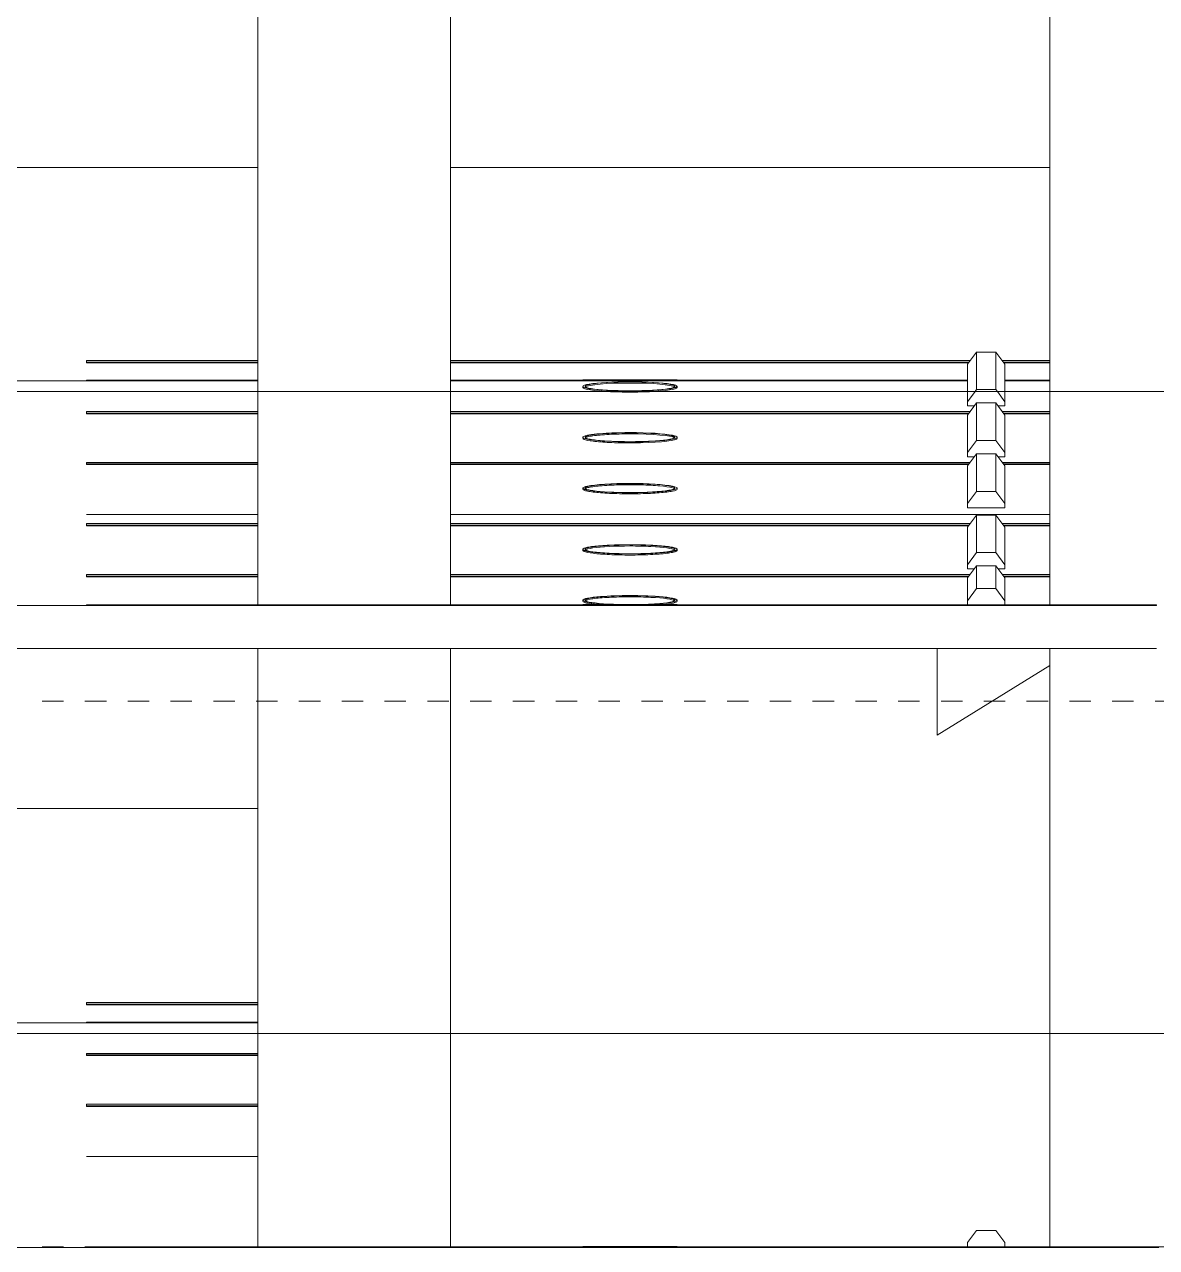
# Model space of a CAD drawing. Header units: metres. Extents: x -144 to 1000, y -717 to 29.
# Drawn here: x 168.99 to 174.28, y -656.02 to -650.3 of the extents above; entities that cross this region are included whole.
import ezdxf

# ---------------------------------------------------------------- set-up
doc = ezdxf.new("R2010")
doc.units = ezdxf.units.M
doc.linetypes.add('Punto 1 mm', pattern=[0.075, 0, -0.075])
doc.layers.get('0').update_dxf_attribs({"color": 1})
for name, color, linetype, lineweight in [('A-FLOR', 2, 'Continuous', 9), ('A-FLOR-LEVL', 51, 'Continuous', 9), ('A-WALL', 4, 'Continuous', 9), ('C-PRKG', 2, 'Continuous', 9), ('S-COLS', 7, 'Continuous', 9)]:
    doc.layers.add(name, color=color, linetype=linetype, lineweight=lineweight)

# ---------------------------------------------------------------- blocks, each defined once
blk = doc.blocks.new('GBGB')
at = {"layer": 'A-FLOR', "color": 251, "true_color": 0x666666}
for p, q in [((163.2839, -651.9695), (170.0839, -651.9695)), ((170.984, -651.9695), (173.3993, -651.9695)), ((173.5747, -651.9695), (173.7839, -651.9695)), ((163.2839, -654.9695), (170.0839, -654.9695))]:
    blk.add_line(p, q, dxfattribs=at)
at = {"layer": 'A-FLOR', "color": 253, "true_color": 0xa3a3a3}
for p, q in [((163.2829, -653.0195), (174.2829, -653.0195)), ((174.2829, -653.2195), (163.2829, -653.2195)), ((163.2829, -656.0195), (174.294, -656.0195))]:
    blk.add_line(p, q, dxfattribs=at)
at = {"layer": 'A-FLOR-LEVL', "color": 251, "linetype": 'Punto 1 mm', "true_color": 0x6c6c6c}
for p, q in [((169.076, -653.4663), (181.9136, -653.4663)), ((169.076, -656.0163), (181.9136, -656.0163))]:
    blk.add_line(p, q, dxfattribs=at)
at = {"layer": 'A-WALL'}
blk.add_line((170.0839, -650.9714), (163.2839, -650.9714), dxfattribs=at)
at = {"layer": 'A-WALL', "color": 251, "true_color": 0x666666}
for p, q in [((173.7839, -650.9714), (170.984, -650.9714)), ((174.5453, -652.0195), (163.2109, -652.0195)), ((173.2579, -653.6249), (173.2579, -653.2195)), ((173.784, -653.2987), (173.2579, -653.6249)), ((170.0839, -653.967), (163.3005, -653.967))]:
    blk.add_line(p, q, dxfattribs=at)
at = {"layer": 'A-WALL', "color": 253, "true_color": 0xa3a3a3}
blk.add_line((163.2109, -655.0195), (174.3453, -655.0195), dxfattribs=at)
at = {"layer": 'C-PRKG', "color": 251, "true_color": 0x666666}
for p, q in [((173.3993, -651.8911), (173.442, -651.8347)), ((173.442, -651.8347), (173.532, -651.8347)), ((173.442, -652.0101), (173.442, -651.8347)), ((173.532, -651.8347), (173.5747, -651.8911)), ((173.532, -652.0101), (173.532, -651.8347)), ((169.2829, -651.8819), (169.2829, -651.8745)), ((169.2829, -651.8745), (170.0839, -651.8745)), ((169.2829, -651.885), (169.2829, -651.8819)), ((169.2829, -651.8819), (170.0839, -651.8819)), ((170.0839, -651.885), (169.2829, -651.885)), ((170.984, -651.8745), (173.4118, -651.8745)), ((170.984, -651.8819), (173.4063, -651.8819)), ((173.4039, -651.885), (170.984, -651.885)), ((173.3993, -652.0195), (173.3993, -651.8911)), ((173.5622, -651.8745), (173.7839, -651.8745)), ((173.5677, -651.8819), (173.7839, -651.8819)), ((173.7839, -651.885), (173.5701, -651.885)), ((173.5747, -651.8911), (173.5747, -652.0195)), ((169.2829, -651.9695), (169.2829, -651.9664)), ((169.2829, -651.9664), (170.0839, -651.9664)), ((170.984, -651.9664), (171.6026, -651.9664)), ((171.6026, -651.9645), (171.6026, -651.9695)), ((171.8226, -651.9645), (171.6026, -651.9645)), ((172.0426, -651.9645), (171.8226, -651.9645)), ((172.0426, -651.9695), (172.0426, -651.9645)), ((172.0426, -651.9664), (173.3993, -651.9664)), ((173.5747, -651.9664), (173.7839, -651.9664)), ((171.6026, -651.9948), (171.6026, -651.9998)), ((172.0426, -651.9998), (172.0426, -651.9948)), ((173.442, -652.0101), (173.4349, -652.0195)), ((173.532, -652.0101), (173.442, -652.0101)), ((173.5391, -652.0195), (173.532, -652.0101)), ((169.2829, -654.8819), (169.2829, -654.8745)), ((169.2829, -654.8745), (170.0839, -654.8745)), ((169.2829, -654.885), (169.2829, -654.8819)), ((169.2829, -654.8819), (170.0839, -654.8819)), ((170.0839, -654.885), (169.2829, -654.885)), ((169.2829, -654.9695), (169.2829, -654.9664)), ((169.2829, -654.9664), (170.0839, -654.9664))]:
    blk.add_line(p, q, dxfattribs=at)
at = {"layer": 'C-PRKG', "color": 253, "true_color": 0xa3a3a3}
for p, q in [((173.4349, -652.0195), (173.3993, -652.0665)), ((173.3993, -652.0665), (173.3993, -652.0195)), ((173.5747, -652.0665), (173.5391, -652.0195)), ((173.5747, -652.0195), (173.5747, -652.0665)), ((173.3993, -652.0665), (173.3993, -652.0864)), ((173.3993, -652.1288), (173.442, -652.0724)), ((173.3993, -652.0864), (173.4314, -652.0864)), ((173.442, -652.0724), (173.532, -652.0724)), ((173.442, -652.2479), (173.442, -652.0724)), ((173.532, -652.0724), (173.5747, -652.1288)), ((173.532, -652.2479), (173.532, -652.0724)), ((173.5426, -652.0864), (173.5747, -652.0864)), ((173.5747, -652.0864), (173.5747, -652.0665)), ((169.2829, -652.1196), (169.2829, -652.1123)), ((169.2829, -652.1123), (170.0839, -652.1123)), ((169.2829, -652.1227), (169.2829, -652.1196)), ((169.2829, -652.1196), (170.0839, -652.1196)), ((170.0839, -652.1227), (169.2829, -652.1227)), ((170.984, -652.1123), (173.4118, -652.1123)), ((170.984, -652.1196), (173.4063, -652.1196)), ((173.4039, -652.1227), (170.984, -652.1227)), ((173.3993, -652.3042), (173.3993, -652.1288)), ((173.5622, -652.1123), (173.7839, -652.1123)), ((173.5677, -652.1196), (173.7839, -652.1196)), ((173.7839, -652.1227), (173.5701, -652.1227)), ((173.5747, -652.1288), (173.5747, -652.3042)), ((171.6026, -652.2326), (171.6026, -652.2376)), ((172.0426, -652.2376), (172.0426, -652.2326)), ((173.442, -652.2479), (173.3993, -652.3042)), ((173.532, -652.2479), (173.442, -652.2479)), ((173.5747, -652.3042), (173.532, -652.2479)), ((173.3993, -652.3042), (173.3993, -652.3241)), ((173.3993, -652.3665), (173.442, -652.3101)), ((173.3993, -652.3241), (173.4314, -652.3241)), ((173.442, -652.3101), (173.532, -652.3101)), ((173.442, -652.4856), (173.442, -652.3101)), ((173.532, -652.3101), (173.5747, -652.3665)), ((173.532, -652.4856), (173.532, -652.3101)), ((173.5426, -652.3241), (173.5747, -652.3241)), ((173.5747, -652.3241), (173.5747, -652.3042)), ((169.2829, -652.3573), (169.2829, -652.35)), ((169.2829, -652.35), (170.0839, -652.35)), ((169.2829, -652.3605), (169.2829, -652.3573)), ((169.2829, -652.3573), (170.0839, -652.3573)), ((170.0839, -652.3605), (169.2829, -652.3605)), ((170.984, -652.35), (173.4118, -652.35)), ((170.984, -652.3573), (173.4063, -652.3573)), ((173.4039, -652.3605), (170.984, -652.3605)), ((173.3993, -652.542), (173.3993, -652.3665)), ((173.5622, -652.35), (173.7839, -652.35)), ((173.5677, -652.3573), (173.7839, -652.3573)), ((173.7839, -652.3605), (173.5701, -652.3605)), ((173.5747, -652.3665), (173.5747, -652.542)), ((171.6026, -652.4703), (171.6026, -652.4753)), ((172.0426, -652.4753), (172.0426, -652.4703)), ((173.442, -652.4856), (173.3993, -652.542)), ((173.532, -652.4856), (173.442, -652.4856)), ((173.5747, -652.542), (173.532, -652.4856)), ((173.3993, -652.542), (173.3993, -652.5619)), ((173.5747, -652.5619), (173.5747, -652.542)), ((170.0839, -652.5936), (169.2829, -652.5936)), ((173.7839, -652.5936), (170.984, -652.5936)), ((173.3993, -652.5619), (173.5747, -652.5619)), ((173.3993, -652.6526), (173.442, -652.5962)), ((173.442, -652.5962), (173.532, -652.5962)), ((173.442, -652.7717), (173.442, -652.5962)), ((173.532, -652.5962), (173.5747, -652.6526)), ((173.532, -652.7717), (173.532, -652.5962)), ((169.2829, -652.6434), (169.2829, -652.6361)), ((169.2829, -652.6361), (170.0839, -652.6361)), ((169.2829, -652.6466), (169.2829, -652.6434)), ((169.2829, -652.6434), (170.084, -652.6434)), ((170.084, -652.6466), (169.2829, -652.6466)), ((170.984, -652.6361), (173.4118, -652.6361)), ((170.984, -652.6434), (173.4063, -652.6434)), ((173.4039, -652.6466), (170.984, -652.6466)), ((173.3993, -652.8281), (173.3993, -652.6526)), ((173.5622, -652.6361), (173.7839, -652.6361)), ((173.5677, -652.6434), (173.784, -652.6434)), ((173.784, -652.6466), (173.5701, -652.6466)), ((173.5747, -652.6526), (173.5747, -652.8281)), ((171.6026, -652.7564), (171.6026, -652.7614)), ((172.0426, -652.7614), (172.0426, -652.7564)), ((173.442, -652.7717), (173.3993, -652.8281)), ((173.532, -652.7717), (173.442, -652.7717)), ((173.5747, -652.8281), (173.532, -652.7717)), ((173.3993, -652.8281), (173.3993, -652.848)), ((173.3993, -652.8903), (173.442, -652.834)), ((173.442, -652.834), (173.532, -652.834)), ((173.442, -652.9397), (173.442, -652.834)), ((173.532, -652.834), (173.5747, -652.8903)), ((173.532, -652.9397), (173.532, -652.834)), ((173.5747, -652.848), (173.5747, -652.8281)), ((169.2829, -652.8811), (169.2829, -652.8738)), ((169.2829, -652.8738), (170.084, -652.8738)), ((169.2829, -652.8843), (169.2829, -652.8811)), ((169.2829, -652.8811), (170.084, -652.8811)), ((170.084, -652.8843), (169.2829, -652.8843)), ((170.984, -652.8738), (173.4118, -652.8738)), ((170.984, -652.8811), (173.4063, -652.8811)), ((173.4039, -652.8843), (170.984, -652.8843)), ((173.3993, -652.848), (173.4314, -652.848)), ((173.3993, -652.9962), (173.3993, -652.8903)), ((173.5426, -652.848), (173.5747, -652.848)), ((173.5622, -652.8738), (173.784, -652.8738)), ((173.5677, -652.8811), (173.784, -652.8811)), ((173.784, -652.8843), (173.5701, -652.8843)), ((173.5747, -652.8903), (173.5747, -652.9962)), ((173.442, -652.9397), (173.3993, -652.9964)), ((173.532, -652.9397), (173.442, -652.9397)), ((173.5747, -652.9964), (173.532, -652.9397)), ((171.6026, -652.9941), (171.6026, -652.9991)), ((171.6026, -653.0145), (171.6026, -653.0195)), ((171.6081, -653.0145), (171.6026, -653.0145)), ((171.6506, -653.0145), (171.6081, -653.0145)), ((171.6854, -653.0145), (171.6506, -653.0145)), ((171.7736, -653.0145), (171.6854, -653.0145)), ((171.8226, -653.0145), (171.7736, -653.0145)), ((172.0426, -653.0145), (171.8226, -653.0145)), ((172.0426, -652.9991), (172.0426, -652.9941)), ((172.0426, -653.0195), (172.0426, -653.0145)), ((173.3993, -652.9964), (173.3993, -653.0164)), ((173.5747, -653.0164), (173.5747, -652.9964)), ((169.2829, -653.0195), (169.2829, -653.0164)), ((169.2829, -653.0164), (171.6026, -653.0164)), ((172.0426, -653.0164), (173.3993, -653.0164)), ((173.3993, -653.0164), (173.5747, -653.0164)), ((173.5747, -653.0164), (174.2829, -653.0164)), ((174.2829, -653.0164), (174.2829, -653.0195)), ((169.2829, -655.1196), (169.2829, -655.1123)), ((169.2829, -655.1123), (170.0839, -655.1123)), ((169.2829, -655.1227), (169.2829, -655.1196)), ((169.2829, -655.1196), (170.0839, -655.1196)), ((170.0839, -655.1227), (169.2829, -655.1227)), ((169.2829, -655.3573), (169.2829, -655.35)), ((169.2829, -655.35), (170.0839, -655.35)), ((169.2829, -655.3605), (169.2829, -655.3573)), ((169.2829, -655.3573), (170.0839, -655.3573)), ((170.0839, -655.3605), (169.2829, -655.3605)), ((170.0839, -655.5936), (169.2829, -655.5936)), ((173.442, -655.9397), (173.3993, -655.9964)), ((173.532, -655.9397), (173.442, -655.9397)), ((173.5747, -655.9964), (173.532, -655.9397)), ((169.2829, -656.0195), (169.2829, -656.0164)), ((169.2829, -656.0164), (171.6026, -656.0164)), ((171.6026, -656.0145), (171.6026, -656.0195)), ((171.6081, -656.0145), (171.6026, -656.0145)), ((171.6244, -656.0145), (171.6081, -656.0145)), ((171.6506, -656.0145), (171.6244, -656.0145)), ((171.6854, -656.0145), (171.6506, -656.0145)), ((171.7271, -656.0145), (171.6854, -656.0145)), ((171.7736, -656.0145), (171.7271, -656.0145)), ((171.8226, -656.0145), (171.7736, -656.0145)), ((171.8715, -656.0145), (171.8226, -656.0145)), ((171.9597, -656.0145), (171.8715, -656.0145)), ((171.9946, -656.0145), (171.9597, -656.0145)), ((172.0208, -656.0145), (171.9946, -656.0145)), ((172.0371, -656.0145), (172.0208, -656.0145)), ((172.0426, -656.0145), (172.0371, -656.0145)), ((172.0426, -656.0195), (172.0426, -656.0145)), ((172.0426, -656.0164), (173.3993, -656.0164)), ((173.3993, -655.9964), (173.3993, -656.0164)), ((173.3993, -656.0164), (173.5747, -656.0164)), ((173.5747, -656.0164), (173.5747, -655.9964)), ((173.5747, -656.0164), (174.2829, -656.0164)), ((174.2829, -656.0164), (174.2829, -656.0195))]:
    blk.add_line(p, q, dxfattribs=at)
at = {"layer": 'C-PRKG', "color": 251, "true_color": 0x666666}
for centre, major_axis, start_param, end_param in [((171.8226, -651.9948), (0.22, 0), 1.570796, 4.712389), ((171.8226, -651.9948), (0.21, 0), 1.570796, 4.712389), ((171.8226, -651.9998), (0.21, 0), 1.570796, 3.020762), ((171.8226, -651.9948), (0.22, 0), 4.712389, 7.853982), ((171.8226, -651.9948), (0.21, 0), 4.712389, 7.853982), ((171.8226, -651.9998), (0.21, 0), 0.12083, 1.570796), ((171.8226, -651.9998), (0.22, 0), 3.141593, 4.28773), ((171.8226, -651.9998), (-0.22, 0), 1.995455, 3.141593)]:
    blk.add_ellipse(centre, major_axis=major_axis, ratio=0.098571, start_param=start_param, end_param=end_param, dxfattribs=at)
at = {"layer": 'C-PRKG', "color": 253, "true_color": 0xa3a3a3}
for centre, major_axis, start_param, end_param in [((171.8226, -651.9998), (0.22, 0), 4.28773, 4.48799), ((171.8226, -651.9998), (0.22, 0), 4.48799, 4.712389), ((171.8226, -651.9998), (0.22, 0), 4.712389, 4.936788), ((171.8226, -651.9998), (0.22, 0), 4.936788, 5.137048), ((171.8226, -652.2326), (0.22, 0), 2.019595, 2.692794), ((171.8226, -652.2326), (0.21, 0), 2.054118, 2.295779), ((171.8226, -652.2326), (0.21, 0), 1.812457, 2.054118), ((171.8226, -652.2326), (0.22, 0), 1.570796, 2.019595), ((171.8226, -652.2326), (0.21, 0), 1.570796, 1.812457), ((171.8226, -652.2326), (0.22, 0), 0.448799, 1.570796), ((171.8226, -652.2326), (0.21, 0), 1.087474, 1.570796), ((171.8226, -652.2326), (0.21, 0), 0.604152, 1.087474), ((171.8226, -652.2326), (0.22, 0), 2.692794, 4.712389), ((171.8226, -652.2376), (0.22, 0), 3.141593, 3.365992), ((171.8226, -652.2326), (0.21, 0), 2.779101, 3.504084), ((171.8226, -652.2376), (0.22, 0), 3.365992, 3.814791), ((171.8226, -652.2376), (0.21, 0), 2.779101, 3.020762), ((171.8226, -652.2326), (0.21, 0), 2.53744, 2.779101), ((171.8226, -652.2376), (0.21, 0), 2.53744, 2.779101), ((171.8226, -652.2326), (0.21, 0), 3.504084, 3.745745), ((171.8226, -652.2326), (0.21, 0), 2.295779, 2.53744), ((171.8226, -652.2376), (0.21, 0), 2.054118, 2.53744), ((171.8226, -652.2326), (0.21, 0), 3.745745, 3.987406), ((171.8226, -652.2376), (0.22, 0), 3.814791, 4.039191), ((171.8226, -652.2326), (0.21, 0), 3.987406, 4.229067), ((171.8226, -652.2376), (0.22, 0), 4.039191, 4.26359), ((171.8226, -652.2376), (0.21, 0), 1.812457, 2.054118), ((171.8226, -652.2326), (0.21, 0), 4.229067, 4.712389), ((171.8226, -652.2376), (0.22, 0), 4.26359, 4.48799), ((171.8226, -652.2376), (0.21, 0), 1.570796, 1.812457), ((171.8226, -652.2376), (0.22, 0), 4.48799, 4.712389), ((171.8226, -652.2376), (0.21, 0), 0.12083, 1.570796), ((171.8226, -652.2326), (0.22, 0), 4.712389, 5.834386), ((171.8226, -652.2326), (0.21, 0), 4.712389, 5.195711), ((171.8226, -652.2376), (0.22, 0), 4.712389, 4.936788), ((171.8226, -652.2376), (-0.22, 0), 1.795196, 3.141593), ((171.8226, -652.2326), (0.21, 0), 5.195711, 5.437372), ((171.8226, -652.2326), (0.21, 0), 5.437372, 5.920694), ((171.8226, -652.2326), (0.21, 0), 6.162355, 6.887338), ((171.8226, -652.2326), (0.21, 0), 5.920694, 6.162355), ((171.8226, -652.2326), (0.22, 0), 5.834386, 6.731984), ((171.8226, -652.4703), (0.22, 0), 2.917193, 3.590392), ((171.8226, -652.4753), (0.22, 0), 3.141593, 3.365992), ((171.8226, -652.4703), (0.22, 0), 2.692794, 2.917193), ((171.8226, -652.4753), (0.22, 0), 3.365992, 3.590392), ((171.8226, -652.4703), (-0.21, 0), 6.162355, 6.283185), ((171.8226, -652.4703), (0.21, 0), 3.141593, 3.262423), ((171.8226, -652.4703), (0.21, 0), 2.53744, 3.020762), ((171.8226, -652.4753), (0.21, 0), 2.779101, 3.020762), ((171.8226, -652.4703), (0.21, 0), 3.262423, 3.504084), ((171.8226, -652.4703), (0.22, 0), 1.570796, 2.692794), ((171.8226, -652.4703), (0.22, 0), 3.590392, 4.039191), ((171.8226, -652.4753), (0.22, 0), 3.590392, 3.814791), ((171.8226, -652.4753), (0.21, 0), 2.53744, 2.779101), ((171.8226, -652.4703), (0.21, 0), 3.504084, 3.745745), ((171.8226, -652.4703), (0.21, 0), 2.295779, 2.53744), ((171.8226, -652.4753), (0.21, 0), 2.295779, 2.53744), ((171.8226, -652.4703), (0.21, 0), 3.745745, 4.712389), ((171.8226, -652.4753), (0.22, 0), 3.814791, 4.039191), ((171.8226, -652.4703), (0.21, 0), 2.054118, 2.295779), ((171.8226, -652.4753), (0.21, 0), 2.054118, 2.295779), ((171.8226, -652.4703), (0.22, 0), 4.039191, 4.26359), ((171.8226, -652.4753), (0.22, 0), 4.039191, 4.26359), ((171.8226, -652.4703), (0.21, 0), 1.812457, 2.054118), ((171.8226, -652.4753), (0.21, 0), 1.812457, 2.054118), ((171.8226, -652.4703), (0.22, 0), 4.26359, 4.48799), ((171.8226, -652.4753), (0.22, 0), 4.26359, 4.48799), ((171.8226, -652.4703), (0.21, 0), 1.570796, 1.812457), ((171.8226, -652.4753), (0.21, 0), 1.570796, 1.812457), ((171.8226, -652.4703), (0.22, 0), 4.48799, 4.712389), ((171.8226, -652.4753), (0.22, 0), 4.48799, 4.712389), ((171.8226, -652.4703), (0.22, 0), 5.609987, 7.853982), ((171.8226, -652.4703), (0.21, 0), 4.712389, 7.853982), ((171.8226, -652.4753), (0.21, 0), 1.329135, 1.570796), ((171.8226, -652.4703), (0.22, 0), 4.712389, 5.161188), ((171.8226, -652.4753), (0.22, 0), 4.712389, 4.936788), ((171.8226, -652.4753), (0.22, 0), 4.936788, 5.161188), ((171.8226, -652.4753), (0.21, 0), 1.087474, 1.329135), ((171.8226, -652.4703), (0.22, 0), 5.161188, 5.385587), ((171.8226, -652.4753), (0.22, 0), 5.161188, 5.385587), ((171.8226, -652.4753), (0.21, 0), 0.845813, 1.087474), ((171.8226, -652.4703), (0.22, 0), 5.385587, 5.609987), ((171.8226, -652.4753), (0.22, 0), 5.385587, 5.609987), ((171.8226, -652.4753), (0.21, 0), 0.362491, 0.845813), ((171.8226, -652.4753), (0.22, 0), 5.609987, 5.834386), ((171.8226, -652.4753), (0.21, 0), 0.12083, 0.362491), ((171.8226, -652.4753), (-0.22, 0), 2.692794, 3.141593), ((171.8226, -652.7564), (0.22, 0), 2.917193, 3.365992), ((171.8226, -652.7614), (0.22, 0), 3.141593, 3.365992), ((171.8226, -652.7564), (0.22, 0), 2.692794, 2.917193), ((171.8226, -652.7564), (0.22, 0), 3.365992, 3.590392), ((171.8226, -652.7614), (0.22, 0), 3.365992, 3.814791), ((171.8226, -652.7564), (-0.21, 0), 6.162355, 6.283185), ((171.8226, -652.7564), (0.21, 0), 3.141593, 3.262423), ((171.8226, -652.7564), (0.21, 0), 2.779101, 3.020762), ((171.8226, -652.7614), (0.21, 0), 2.53744, 3.020762), ((171.8226, -652.7564), (0.21, 0), 3.262423, 3.745745), ((171.8226, -652.7564), (0.22, 0), 2.468394, 2.692794), ((171.8226, -652.7564), (0.22, 0), 3.590392, 3.814791), ((171.8226, -652.7564), (0.21, 0), 2.53744, 2.779101), ((171.8226, -652.7614), (0.21, 0), 1.570796, 2.53744), ((171.8226, -652.7564), (0.21, 0), 2.295779, 2.53744), ((171.8226, -652.7564), (0.21, 0), 3.745745, 4.712389), ((171.8226, -652.7564), (0.22, 0), 2.243995, 2.468394), ((171.8226, -652.7564), (0.22, 0), 3.814791, 4.26359), ((171.8226, -652.7614), (0.22, 0), 3.814791, 4.039191), ((171.8226, -652.7564), (0.21, 0), 2.054118, 2.295779), ((171.8226, -652.7564), (0.22, 0), 2.019595, 2.243995), ((171.8226, -652.7614), (0.22, 0), 4.039191, 4.26359), ((171.8226, -652.7564), (0.21, 0), 1.812457, 2.054118), ((171.8226, -652.7564), (0.22, 0), 1.570796, 2.019595), ((171.8226, -652.7564), (0.22, 0), 4.26359, 4.48799), ((171.8226, -652.7614), (0.22, 0), 4.26359, 4.48799), ((171.8226, -652.7564), (0.21, 0), 1.570796, 1.812457), ((171.8226, -652.7564), (0.22, 0), 4.48799, 4.712389), ((171.8226, -652.7614), (0.22, 0), 4.48799, 4.712389), ((171.8226, -652.7564), (0.22, 0), 1.346397, 1.570796), ((171.8226, -652.7564), (0.21, 0), 1.329135, 1.570796), ((171.8226, -652.7614), (0.21, 0), 1.087474, 1.570796), ((171.8226, -652.7564), (0.21, 0), 4.712389, 4.95405), ((171.8226, -652.7564), (0.22, 0), 4.712389, 4.936788), ((171.8226, -652.7614), (0.22, 0), 4.712389, 4.936788), ((171.8226, -652.7564), (0.22, 0), 1.121997, 1.346397), ((171.8226, -652.7564), (0.22, 0), 4.936788, 5.161188), ((171.8226, -652.7614), (0.22, 0), 4.936788, 5.161188), ((171.8226, -652.7564), (0.21, 0), 1.087474, 1.329135), ((171.8226, -652.7564), (0.21, 0), 4.95405, 5.195711), ((171.8226, -652.7564), (0.22, 0), 0.897598, 1.121997), ((171.8226, -652.7564), (0.22, 0), 5.161188, 5.385587), ((171.8226, -652.7614), (0.22, 0), 5.161188, 5.609987), ((171.8226, -652.7564), (0.21, 0), 0.845813, 1.087474), ((171.8226, -652.7614), (0.21, 0), 0.12083, 1.087474), ((171.8226, -652.7564), (0.21, 0), 5.195711, 5.437372), ((171.8226, -652.7564), (0.22, 0), 0.673198, 0.897598), ((171.8226, -652.7564), (0.22, 0), 5.385587, 5.609987), ((171.8226, -652.7564), (0.21, 0), 0.604152, 0.845813), ((171.8226, -652.7564), (0.21, 0), 5.437372, 5.679033), ((171.8226, -652.7564), (0.22, 0), 0.448799, 0.673198), ((171.8226, -652.7564), (0.22, 0), 5.609987, 5.834386), ((171.8226, -652.7614), (0.22, 0), 5.609987, 5.834386), ((171.8226, -652.7564), (0.21, 0), 0.362491, 0.604152), ((171.8226, -652.7564), (-0.21, 0), 2.53744, 3.141593), ((171.8226, -652.7564), (0.21, 0), 0, 0.362491), ((171.8226, -652.7564), (0.22, 0), 0.224399, 0.448799), ((171.8226, -652.7564), (0.22, 0), 5.834386, 6.058786), ((171.8226, -652.7614), (0.22, 0), 5.834386, 6.058786), ((171.8226, -652.7564), (0.22, 0), 6.058786, 6.507585), ((171.8226, -652.7614), (-0.22, 0), 2.917193, 3.141593), ((171.8226, -652.9941), (0.22, 0), 2.917193, 4.384775), ((171.8226, -652.9941), (0.21, 0), 2.53744, 4.593588), ((171.8226, -652.9991), (0.22, 0), 3.141593, 3.365992), ((171.8226, -652.9941), (0.22, 0), 2.468394, 2.917193), ((171.8226, -652.9991), (0.22, 0), 3.365992, 3.590392), ((171.8226, -652.9991), (0.21, 0), 2.53744, 3.020762), ((171.8226, -652.9991), (0.22, 0), 3.590392, 3.939468), ((171.8226, -652.9941), (0.21, 0), 2.295779, 2.53744), ((171.8226, -652.9991), (0.21, 0), 2.054118, 2.53744), ((171.8226, -652.9941), (0.22, 0), 2.243995, 2.468394), ((171.8226, -652.9941), (0.21, 0), 2.054118, 2.295779), ((171.8226, -652.9941), (0.22, 0), 1.570796, 2.243995), ((171.8226, -652.9941), (0.21, 0), 1.570796, 2.054118), ((171.8226, -652.9991), (0.21, 0), 1.570796, 2.054118), ((171.8226, -652.9941), (0.22, 0), 1.346397, 1.570796), ((171.8226, -652.9941), (0.21, 0), 0.604152, 1.570796), ((171.8226, -652.9991), (0.21, 0), 1.087474, 1.570796), ((171.8226, -652.9941), (0.21, 0), 4.83119, 5.437372), ((171.8226, -652.9941), (0.22, 0), 1.121997, 1.346397), ((171.8226, -652.9941), (0.22, 0), 5.040003, 6.507585), ((171.8226, -652.9941), (0.22, 0), 0.897598, 1.121997), ((171.8226, -652.9991), (0.21, 0), 0.12083, 1.087474), ((171.8226, -652.9941), (0.22, 0), 0.673198, 0.897598), ((171.8226, -652.9941), (0.21, 0), 5.437372, 5.920694), ((171.8226, -652.9991), (-0.22, 0), 2.343717, 3.141593), ((171.8226, -652.9941), (0.22, 0), 0.224399, 0.673198), ((171.8226, -652.9941), (0.21, 0), 0.362491, 0.604152), ((171.8226, -652.9941), (0.21, 0), 0.12083, 0.362491), ((171.8226, -652.9941), (-0.21, 0), 2.779101, 3.141593), ((171.8226, -652.9941), (0.21, 0), 0, 0.12083)]:
    blk.add_ellipse(centre, major_axis=major_axis, ratio=0.098571, start_param=start_param, end_param=end_param, dxfattribs=at)
at = {"layer": 'S-COLS', "color": 251, "true_color": 0x666666}
for p, q in [((170.0839, -652.0195), (170.0839, -648.9663)), ((170.084, -652.0195), (170.084, -648.9663)), ((170.984, -652.0195), (170.984, -648.9663)), ((173.784, -652.0195), (173.784, -648.9663)), ((173.7839, -652.0195), (173.7839, -650.0063)), ((170.0839, -655.0195), (170.0839, -653.2195)), ((170.084, -655.0195), (170.084, -653.2195)), ((170.984, -655.0195), (170.984, -653.2195)), ((173.7839, -653.2987), (173.7839, -653.2195)), ((173.784, -655.0195), (173.784, -653.2195))]:
    blk.add_line(p, q, dxfattribs=at)
at = {"layer": 'S-COLS', "color": 253, "true_color": 0xa3a3a3}
for p, q in [((170.0839, -652.6399), (170.0839, -652.0195)), ((170.084, -653.0164), (170.084, -652.0195)), ((170.984, -653.0164), (170.984, -652.0195)), ((173.7839, -652.6399), (173.7839, -652.0195)), ((173.784, -653.0164), (173.784, -652.0195)), ((170.0839, -655.6431), (170.0839, -655.0195)), ((170.084, -656.0164), (170.084, -655.0195)), ((170.984, -656.0164), (170.984, -655.0195)), ((173.784, -656.0164), (173.784, -655.0195))]:
    blk.add_line(p, q, dxfattribs=at)

msp = doc.modelspace()

# ---------------------------------------------------------------- block references
at = {"color": 3}
msp.add_blockref('GBGB', (0, 0), dxfattribs=at)

doc.saveas('drawing.dxf')
